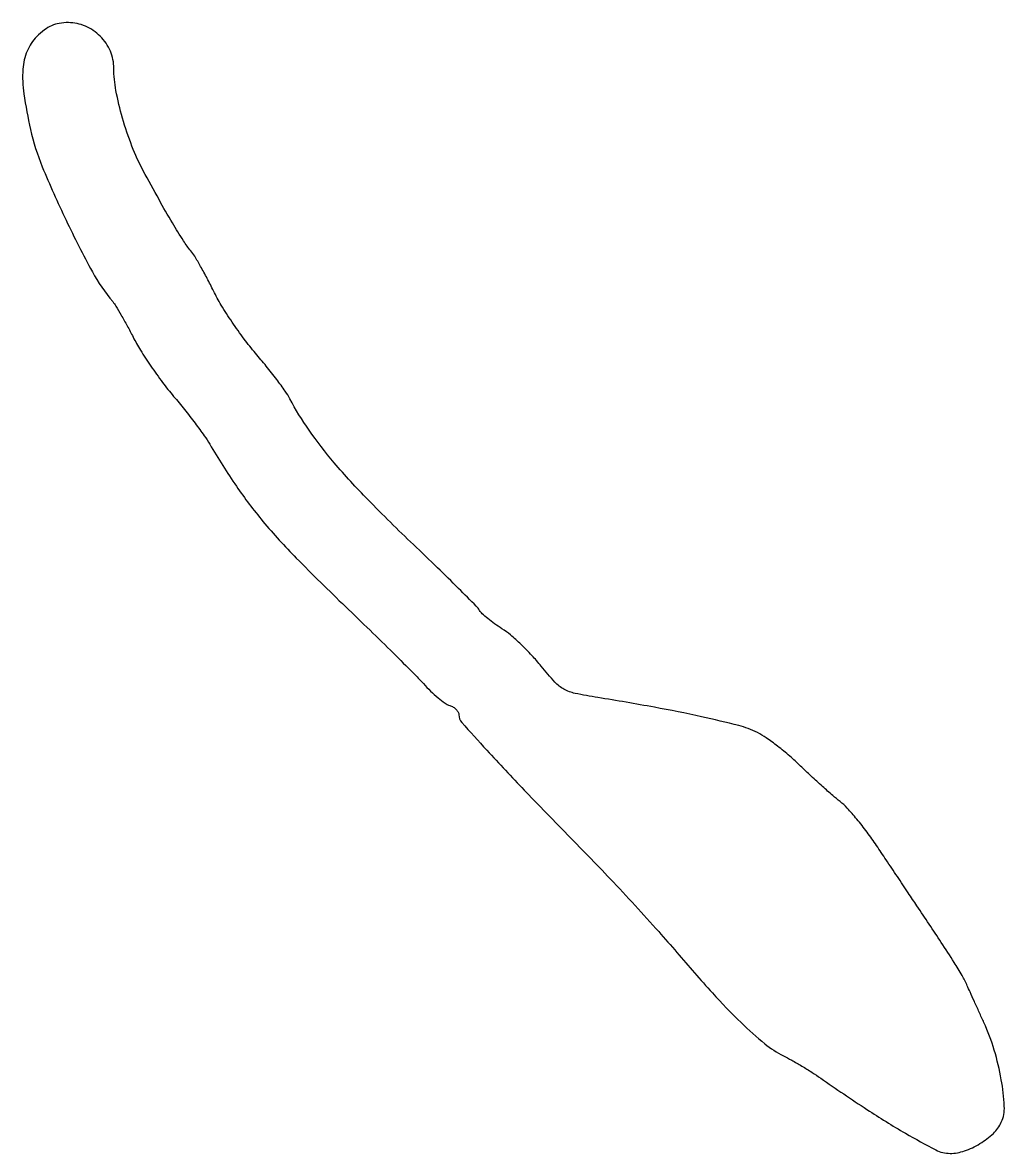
# Model space of a CAD drawing. Extents: x 0 to 205, y 0 to 236.
import ezdxf

# ---------------------------------------------------------------- set-up
doc = ezdxf.new("R2010")
doc.units = 0

msp = doc.modelspace()

# ---------------------------------------------------------------- linework, layer by layer
msp.add_lwpolyline([(2.923077, 233.076923, 0.098233), (0.900122, 230.05271, 0.081641), (0.013284, 226.278764, 0.054122), (0.220093, 221.144427, 0.017772), (1.605545, 213.697405, 0.042998), (4.056313, 205.924304, 0.013541), (9.012633, 194.779301, 0.013182), (14.513513, 184.000591, 0.050128), (18.765304, 177.764704, -0.037816), (19.428697, 176.841334, -0.006415), (20.534451, 174.973747, -0.006975), (21.777229, 172.740395, -0.006159), (23.011124, 170.379097, 0.021971), (24.54109, 167.663944, 0.010576), (26.72504, 164.31761, 0.010464), (29.153727, 160.917854, 0.014745), (31.468835, 158, -0.007029), (33.716919, 155.254703, -0.006541), (35.942476, 152.38125, -0.006535), (37.853864, 149.775427, -0.021913), (39.006875, 148, 0.016781), (44.574955, 139.230464, 0.024289), (50.112309, 131.913636, 0.020144), (57.068873, 124.244051, 0.007674), (67.345643, 114.108503, -0.002011), (72.453376, 109.183831, -0.002247), (77.334774, 104.396514, -0.002068), (81.458304, 100.282048, -0.011913), (83.578694, 98.044575, 0.017221), (85.089161, 96.484212, 0.018477), (86.669515, 95.069194, 0.018357), (88.109631, 93.959343, 0.078298), (89.077786, 93.475312, -0.060058), (89.812776, 93.140625, -0.062716), (90.43535, 92.644806, -0.069808), (90.857311, 92.070424, -0.124184), (91, 91.504776, 0.183199), (91.585785, 89.959666, 0.004385), (96.82044, 84.151733, 0.006282), (104.65073, 75.828031, 0.001466), (118, 62.071089, -0.004541), (122.603586, 57.268177, -0.003075), (127.765625, 51.715761, -0.003098), (132.687052, 46.289325, -0.006184), (136.5, 41.924981, 0.007526), (143.897564, 33.503367, 0.016146), (149.903581, 27.285825, 0.020443), (154.828541, 22.882558, 0.057253), (158.709062, 20.371838, -0.013114), (160.44802, 19.452962, -0.006902), (162.561412, 18.225613, -0.006861), (164.692682, 16.908137, -0.010493), (166.5, 15.702281, 0.007162), (176.153234, 9.16822, 0.013449), (184.164701, 4.214152, 0.012347), (190.522478, 0.722454, 0.120269), (193.483138, 0.003738, 0.083921), (196.49346, 0.516418, 0.052646), (199.730521, 2.045646, 0.053209), (202.524215, 4.182006, 0.096322), (204.189692, 6.516983, 0.121024), (204.815418, 9.830386, 0.029645), (204.182071, 15.386513, 0.029931), (202.71581, 21.575745, 0.033728), (200.563563, 27.295575, -0.000359), (199.574586, 29.471473, -0.000333), (198.562885, 31.705575, -0.000332), (197.66491, 33.69557, -0.001115), (197.08083, 35, 0.025333), (196.005417, 37.120139, 0.010587), (194.354064, 39.867229, 0.005784), (191.660932, 44.032212, 0.001063), (186.585292, 51.650902, -0.000048), (184.76115, 54.376986, -0.000025), (182.488504, 57.774421, -0.000025), (180.157121, 61.260424, -0.000038), (178.13603, 64.283296, 0.013234), (176.176071, 67.053632, 0.012529), (174.037347, 69.768468, 0.012588), (172.024972, 72.074584, 0.042241), (170.550738, 73.430746, -0.013733), (169.028389, 74.678877, -0.004584), (166.869195, 76.585565, -0.004558), (164.515711, 78.741676, -0.005185), (162.301842, 80.850678, 0.015319), (160.032914, 82.926069, 0.012966), (157.513852, 84.981162, 0.013163), (155.118946, 86.734876, 0.035277), (153.301842, 87.812296, 0.053005), (149.383677, 89.281608, 0.009126), (141.655899, 91.128623, 0.008979), (131.782525, 93.113625, 0.005395), (120, 95.131984, -0.012103), (115.238041, 96.013621, -0.075101), (112.916282, 96.880107, -0.081155), (111.033224, 98.369117, -0.015379), (108.174037, 101.702207, 0.018265), (106.235213, 103.936167, 0.014462), (103.98552, 106.209212, 0.014702), (101.772926, 108.198237, 0.034949), (99.990015, 109.506303, -0.014365), (98.45319, 110.539358, -0.015741), (97.025568, 111.629223, -0.015322), (95.867768, 112.632772, -0.072447), (95.315979, 113.313223, 0.0612), (94.612272, 114.221869, 0.001541), (90.920944, 117.921315, 0.003282), (86.540507, 122.227504, 0.002229), (81.5, 127.074499, -0.008712), (72.005254, 136.444689, -0.017966), (64.981448, 144.157965, -0.022565), (59.720731, 150.970056, -0.03203), (55.73122, 157.5, 0.032725), (54.770429, 159.067703, 0.007888), (52.972616, 161.528125, 0.008064), (50.815004, 164.2914, 0.007925), (48.557044, 167, -0.017612), (46.183425, 169.96217, -0.011842), (43.675665, 173.5, -0.011937), (41.40865, 177.04404, -0.023042), (39.79714, 180, 0.007387), (38.471621, 182.623574, 0.008053), (37.105635, 185.131708, 0.007628), (35.870293, 187.239781, 0.038938), (35.078152, 188.341986, -0.033518), (33.530935, 190.446373, -0.007746), (31.225009, 194.19497, -0.006992), (28.418064, 199.0747, -0.003919), (25.135968, 205.079964, -0.030532), (22.782692, 210.193645, -0.022731), (20.799606, 216.083006, -0.023152), (19.434086, 221.835955, -0.046722), (19, 226.471268, 0.102007), (18.262545, 230.048391, 0.094598), (16.160717, 233.15213, 0.094729), (13.066276, 235.260137, 0.102638), (9.5, 236, 0.042981), (7.612766, 235.837471, 0.06168), (6.008654, 235.35, 0.058242), (4.506665, 234.4607, 0.03363)], format="xyb", close=True)

doc.saveas('drawing.dxf')
